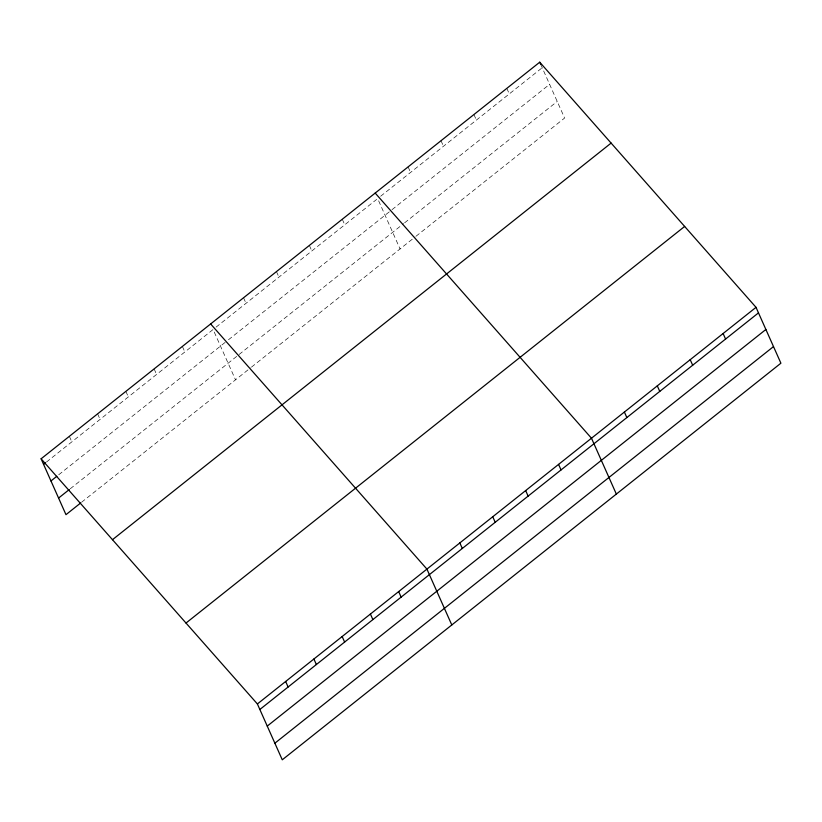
<?xml version="1.0" encoding="UTF-8"?>
<svg xmlns="http://www.w3.org/2000/svg" width="822" height="822" viewBox="0 0 822 822"><rect width="100%" height="100%" fill="white"/><g stroke="black" fill="none" stroke-linecap="round" stroke-linejoin="round"><path stroke-width="0.62" stroke-dasharray="4.11 3.08" d="M46.494 462.015L213.104 329.499L235.513 379.815M216.094 327.115L376.661 199.407M380.648 196.232L542.212 67.733M58.752 474.746L227.478 340.544M228.475 339.753L391.036 210.463M392.032 209.661L549.599 84.337M70.271 488.761L238.092 355.279M239.089 354.488L403.633 223.605M404.63 222.813L557.224 101.445M81.563 502.263L250.474 367.917M251.47 367.126L415.018 237.034M416.014 236.243L564.611 118.049L540.732 64.404M506.835 88.365L509.301 93.903M473.924 114.546L476.39 120.084M441.013 140.716L443.479 146.254M408.102 166.897L410.568 172.435M378.644 200.825L400.057 248.932M342.281 219.248L344.747 224.786M309.37 245.429L311.836 250.967M276.459 271.599L278.925 277.137M243.548 297.78L246.014 303.318M182.381 346.432L184.847 351.97M154.125 368.903L156.591 374.442M125.869 391.375L128.335 396.923M97.613 413.856L100.079 419.395M69.356 436.328L71.822 441.866"/><path stroke-width="1.23" d="M41.1 458.799L539.735 62.195L756.024 307.336L780.9 363.201L282.265 759.805L257.389 703.951L41.1 458.799L65.976 514.664L80.587 503.043M43.566 464.348L45.518 462.796M50.964 480.952L56.81 476.298M58.578 498.06L69.295 489.532M112.47 539.705L611.116 143.09M186.008 623.045L684.654 226.44M257.389 703.951L756.024 307.336M259.855 709.489L758.49 312.874M267.253 726.093L765.888 329.478M274.867 743.201L773.502 346.586M375.192 193.078L591.48 438.218L616.346 494.084M210.638 323.95L426.926 569.101L451.802 624.956M723.113 333.506L725.579 339.054M690.203 359.687L692.679 365.225M539.735 62.195L540.732 64.404M657.302 385.867L659.768 391.406M624.391 412.038L626.857 417.576M558.57 464.389L561.036 469.927M525.659 490.57L528.125 496.108M492.748 516.75L495.214 522.289M459.837 542.921L462.303 548.459M398.67 591.573L401.136 597.111M370.414 614.044L372.88 619.583M342.158 636.526L344.623 642.064M313.901 658.997L316.367 664.536M285.645 681.469L288.111 687.007"/></g></svg>
